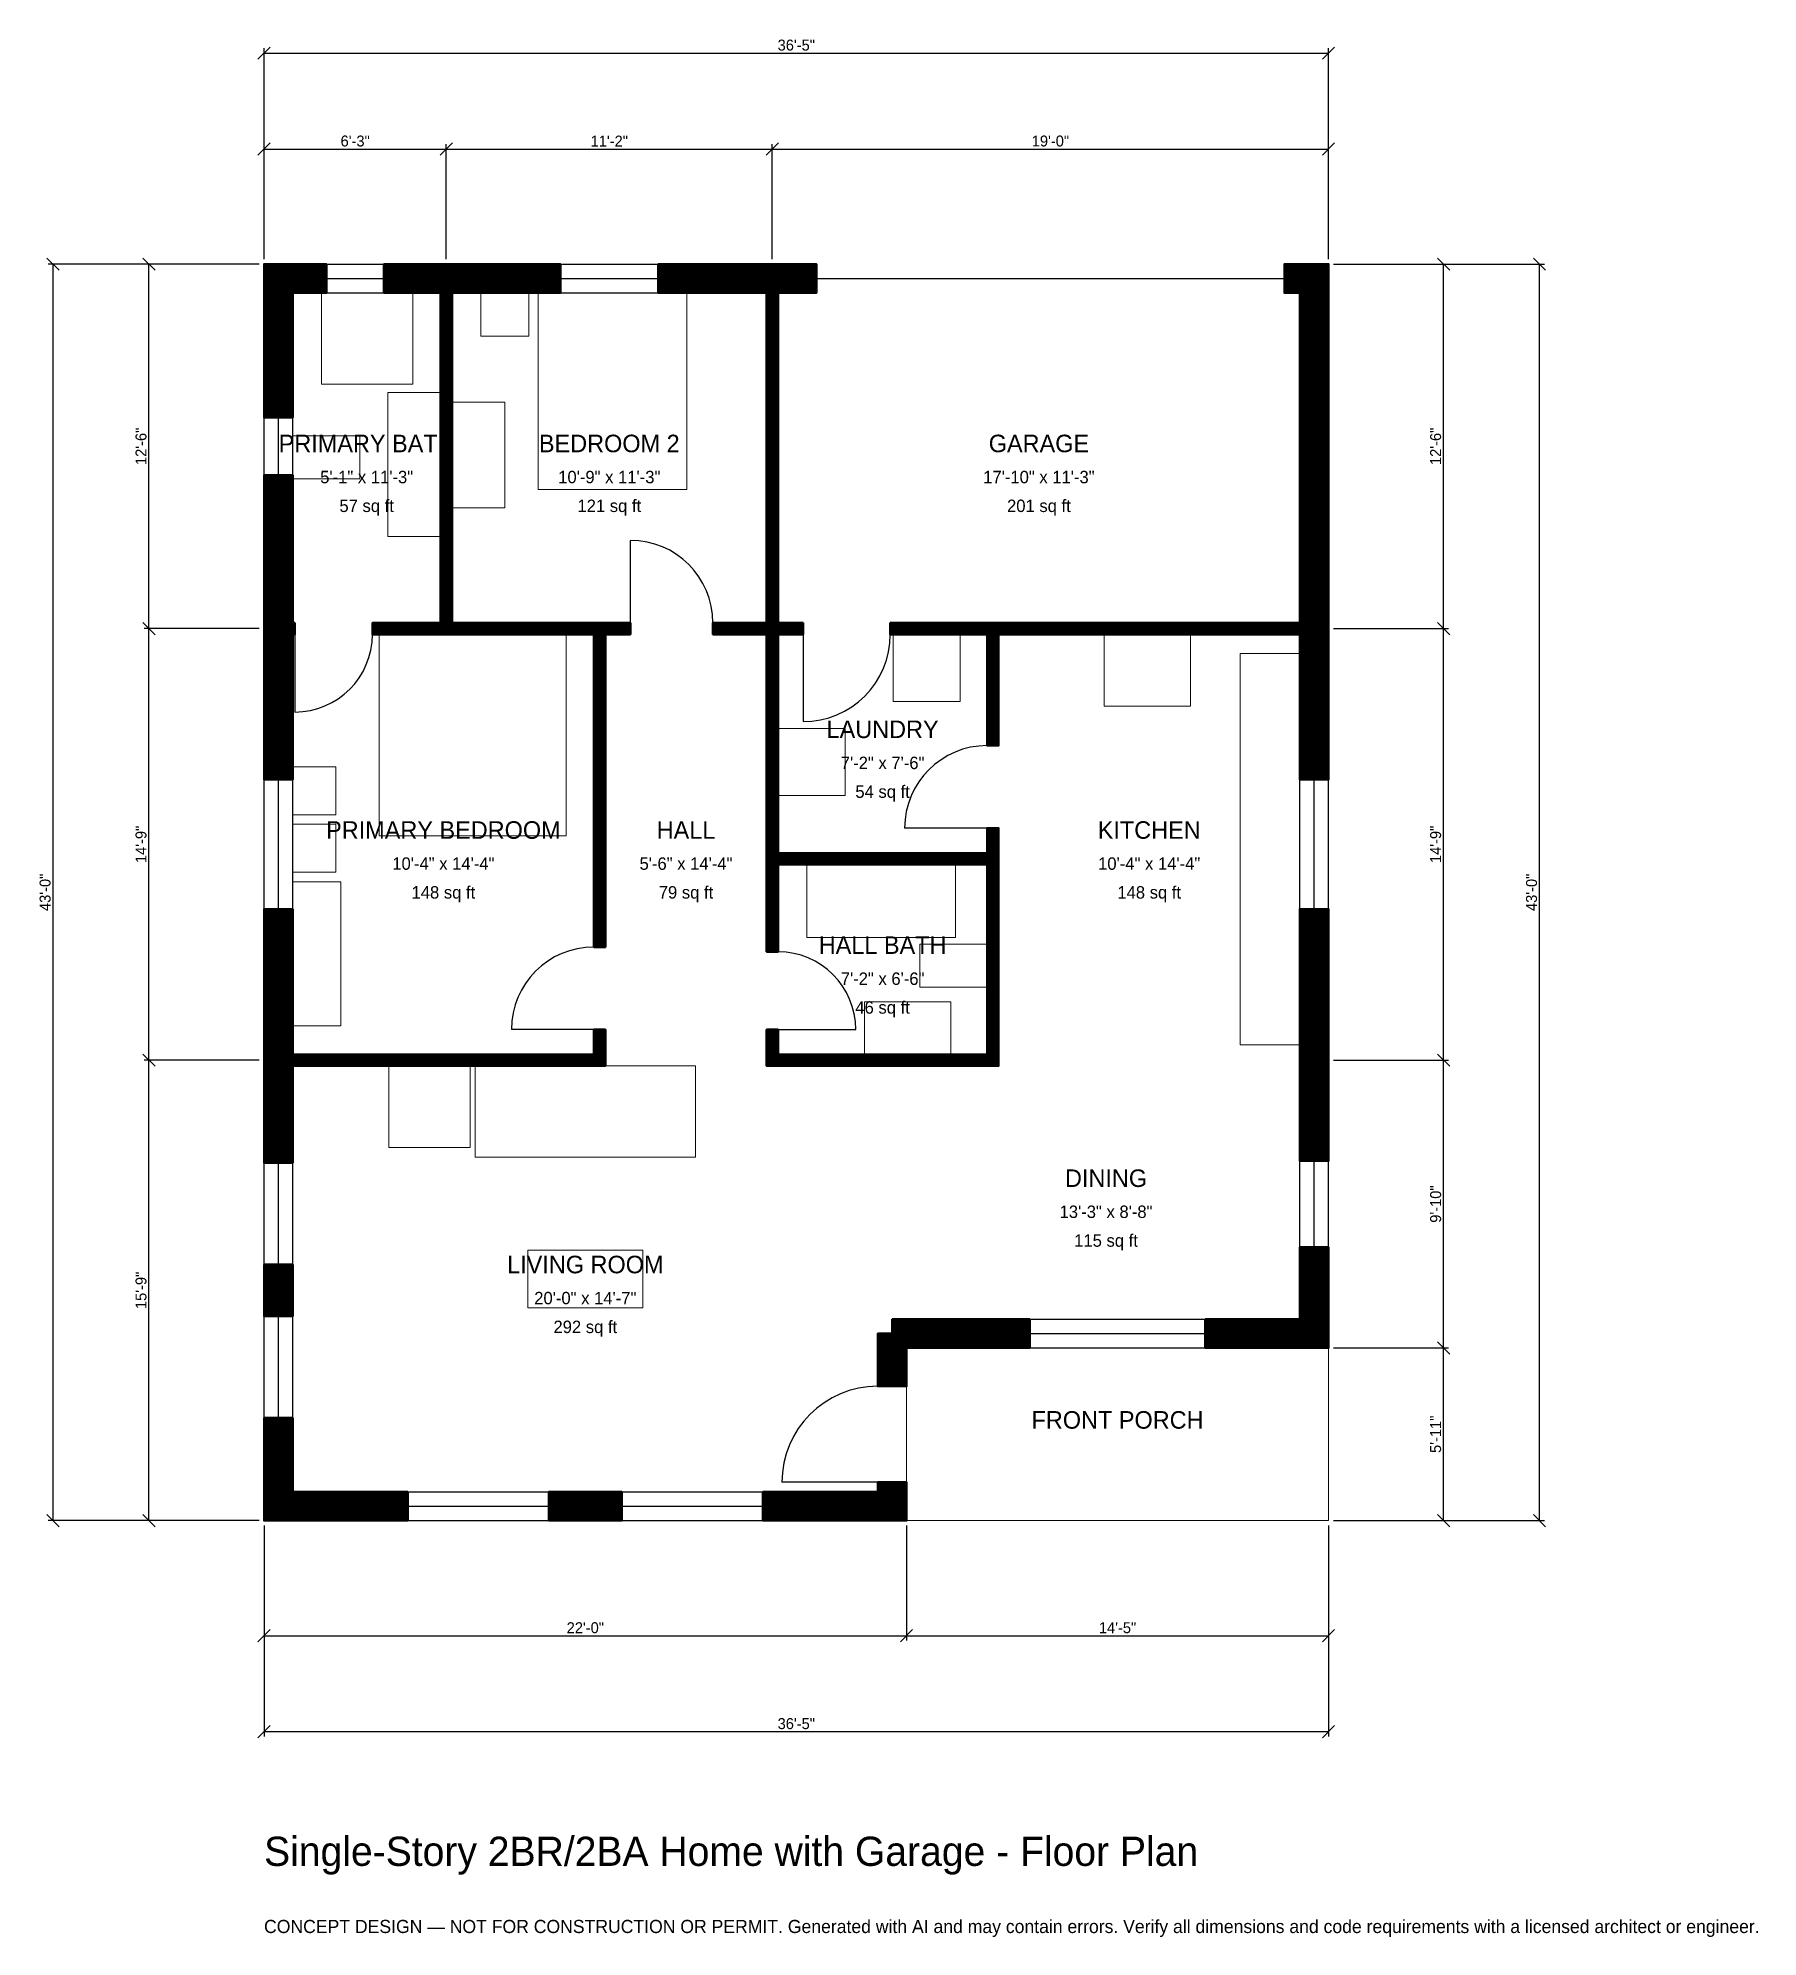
# Model space of a CAD drawing. Header units: inches. Extents: x -93 to 613, y -171 to 609.
import ezdxf
from ezdxf.enums import TextEntityAlignment as Align

# ---------------------------------------------------------------- set-up
doc = ezdxf.new("R2010")
doc.units = ezdxf.units.IN
doc.header["$MEASUREMENT"] = 0
doc.linetypes.add('DASHED', pattern=[0.6, 0.5, -0.1])
for name, color, linetype, lineweight in [('A-ANNO-DIMS', 1, 'Continuous', 13), ('A-ANNO-TEXT', 7, 'Continuous', 18), ('A-AREA-IDEN', 7, 'Continuous', 18), ('A-DOOR', 2, 'Continuous', 25), ('A-FLOR-FIXT', 9, 'Continuous', 13), ('A-FURN', 9, 'Continuous', 13), ('A-GLAZ', 4, 'Continuous', 25), ('A-SITE-PAVE', 8, 'Continuous', 13), ('A-WALL', 7, 'Continuous', 50), ('A-WALL-PATT', 8, 'Continuous', 13)]:
    doc.layers.add(name, color=color, linetype=linetype, lineweight=lineweight)
doc.dimstyles.new('PLAN', dxfattribs={"dimtxt": 4.5, "dimasz": 3, "dimexe": 2, "dimexo": 2, "dimgap": 1, "dimtad": 1, "dimdec": 0, "dimlunit": 4, "dimtsz": 2.5, "dimcen": 2.5, "dimclrd": 1, "dimclre": 1, "dimazin": 3, "dimtfac": 1, "dimtmove": 0, "dimatfit": 3})

msp = doc.modelspace()

# ---------------------------------------------------------------- hatches: boundary and pattern name
at = {"layer": 'A-WALL-PATT'}
h = msp.add_hatch(dxfattribs=at)
h.set_pattern_fill('ANSI31', color=8, scale=0.8)
h.paths.add_polyline_path([(0, 0), (0, 11.811), (0, 11.811), (0, 42.126), (11.811, 42.126), (11.811, 11.811), (58.9895, 11.811), (58.9895, 0), (11.811, 0), (11.811, 0), (0, 0), (0, 0), (0, 0)])
h.paths.add_polyline_path([(0, 105.1181), (11.811, 105.1181), (11.811, 83.8583), (0, 83.8583), (0, 105.1181)])
h.paths.add_polyline_path([(0, 183.0709), (0, 186.6142), (0, 186.6142), (0, 191.3386), (0, 191.3386), (0, 194.8819), (0, 250.9843), (11.811, 250.9843), (11.811, 194.8819), (11.811, 191.3386), (135.4331, 191.3386), (135.4331, 201.5748), (140.1575, 201.5748), (140.1575, 191.3386), (140.1575, 186.6142), (135.4331, 186.6142), (11.811, 186.6142), (11.811, 183.0709), (11.811, 146.8504), (0, 146.8504), (0, 183.0709)])
h.paths.add_polyline_path([(0, 360.2362), (0, 363.7795), (0, 363.7795), (0, 368.5039), (0, 368.5039), (0, 372.0472), (0, 429.1339), (11.811, 429.1339), (11.811, 372.0472), (11.811, 368.5039), (12.5984, 368.5039), (12.5984, 363.7795), (11.811, 363.7795), (11.811, 360.2362), (11.811, 304.1339), (0, 304.1339), (0, 360.2362)])
h.paths.add_polyline_path([(0, 503.937), (0, 503.937), (0, 515.748), (0, 515.748), (0, 515.7481), (11.811, 515.7481), (11.811, 515.748), (25.5906, 515.748), (25.5906, 503.937), (11.811, 503.937), (11.811, 452.7559), (0, 452.7559), (0, 503.937)])
h.paths.add_polyline_path([(68.8976, 515.748), (72.4409, 515.748), (72.4409, 515.7481), (77.1654, 515.7481), (77.1654, 515.748), (80.7087, 515.748), (121.6535, 515.748), (121.6535, 503.937), (80.7087, 503.937), (77.1654, 503.937), (77.1654, 368.5039), (135.4331, 368.5039), (140.1575, 368.5039), (150.3937, 368.5039), (150.3937, 363.7795), (140.1575, 363.7795), (140.1575, 235.4331), (135.4331, 235.4331), (135.4331, 363.7795), (77.1654, 363.7795), (72.4409, 363.7795), (44.4882, 363.7795), (44.4882, 368.5039), (72.4409, 368.5039), (72.4409, 503.937), (68.8976, 503.937), (49.2126, 503.937), (49.2126, 515.748), (68.8976, 515.748)])
h.paths.add_polyline_path([(202.7559, 515.748), (206.2992, 515.748), (206.2992, 515.7481), (211.0236, 515.7481), (211.0236, 515.748), (214.5669, 515.748), (226.7717, 515.748), (226.7717, 503.937), (214.5669, 503.937), (211.0236, 503.937), (211.0236, 368.5039), (221.2598, 368.5039), (221.2598, 363.7795), (211.0236, 363.7795), (211.0236, 274.0157), (296.8504, 274.0157), (296.8504, 284.252), (301.5748, 284.252), (301.5748, 274.0157), (301.5748, 269.2913), (301.5748, 191.3386), (301.5748, 186.6142), (296.8504, 186.6142), (266.1417, 186.6142), (261.4173, 186.6142), (211.0236, 186.6142), (206.2992, 186.6142), (206.2992, 191.3386), (206.2992, 201.5748), (211.0236, 201.5748), (211.0236, 191.3386), (261.4173, 191.3386), (266.1417, 191.3386), (296.8504, 191.3386), (296.8504, 269.2913), (211.0236, 269.2913), (211.0236, 233.4646), (206.2992, 233.4646), (206.2992, 269.2913), (206.2992, 274.0157), (206.2992, 363.7795), (184.252, 363.7795), (184.252, 368.5039), (206.2992, 368.5039), (206.2992, 503.937), (202.7559, 503.937), (161.811, 503.937), (161.811, 515.748), (202.7559, 515.748)])
h.paths.add_polyline_path([(425.1968, 515.748), (425.1968, 515.7481), (437.0079, 515.7481), (437.0079, 515.748), (437.0079, 515.748), (437.0079, 503.937), (437.0079, 503.937), (437.0079, 372.0472), (437.0079, 368.5039), (437.0079, 368.5039), (437.0079, 363.7795), (437.0079, 363.7795), (437.0079, 360.2362), (437.0079, 304.1339), (425.1968, 304.1339), (425.1968, 360.2362), (425.1968, 363.7795), (301.5748, 363.7795), (301.5748, 318.1102), (296.8504, 318.1102), (296.8504, 363.7795), (257.0866, 363.7795), (257.0866, 368.5039), (296.8504, 368.5039), (301.5748, 368.5039), (425.1968, 368.5039), (425.1968, 372.0472), (425.1968, 503.937), (418.8976, 503.937), (418.8976, 515.748), (425.1968, 515.748)])
h.paths.add_polyline_path([(437.0079, 194.8819), (437.0079, 194.8819), (437.0079, 147.6378), (425.1968, 147.6378), (425.1968, 183.0709), (425.1968, 183.0709), (425.1968, 250.9843), (437.0079, 250.9843), (437.0079, 194.8819)])
h.paths.add_polyline_path([(437.0079, 82.6772), (437.0079, 82.6772), (437.0079, 70.8661), (437.0079, 70.8661), (437.0079, 70.8661), (425.1968, 70.8661), (425.1968, 70.8661), (386.4173, 70.8661), (386.4173, 82.6772), (425.1968, 82.6772), (425.1968, 112.2047), (437.0079, 112.2047), (437.0079, 82.6772)])
h.paths.add_polyline_path([(263.7795, 70.8661), (263.7795, 55.1181), (251.9685, 55.1181), (251.9685, 76.7717), (257.874, 76.7717), (257.874, 82.6772), (314.3701, 82.6772), (314.3701, 70.8661), (263.7795, 70.8661)])
h.paths.add_polyline_path([(263.7795, 11.811), (263.7796, 11.811), (263.7796, 0), (263.7795, 0), (263.7795, 0), (251.9685, 0), (251.9685, 0), (204.79, 0), (204.79, 11.811), (251.9685, 11.811), (251.9685, 15.748), (263.7795, 15.748), (263.7795, 11.811)])
h.paths.add_polyline_path([(116.8635, 0), (116.8635, 11.811), (146.916, 11.811), (146.916, 0), (116.8635, 0)])

# ---------------------------------------------------------------- linework, layer by layer
at = {"layer": 'A-DOOR', "linetype": 'DASHED'}
msp.add_line((226.7717, 509.8425), (418.8976, 509.8425), dxfattribs=at)
at = {"layer": 'A-DOOR'}
for p, q in [((150.3937, 368.5039), (150.3937, 402.3622)), ((12.5984, 363.7795), (12.5984, 331.8898)), ((221.2598, 363.7795), (221.2598, 327.9528)), ((296.8504, 284.252), (262.9921, 284.252)), ((135.4331, 201.5748), (101.5748, 201.5748)), ((211.0236, 201.5748), (242.9134, 201.5748)), ((251.9685, 15.748), (212.5984, 15.748))]:
    msp.add_line(p, q, dxfattribs=at)
for centre, radius, start, end in [((150.3937, 368.5039), 33.8583, 0, 90), ((12.5984, 363.7795), 31.8898, 270, 360), ((221.2598, 363.7795), 35.8268, 270, 360), ((296.8504, 284.252), 33.8583, 90, 180), ((135.4331, 201.5748), 33.8583, 90, 180), ((211.0236, 201.5748), 31.8898, 0, 90), ((251.9685, 15.748), 39.3701, 90, 180)]:
    msp.add_arc(centre, radius, start, end, dxfattribs=at)
at = {"layer": 'A-FLOR-FIXT'}
for points in [[(23.622, 466.5354), (61.0236, 466.5354), (61.0236, 503.937), (23.622, 503.937)], [(50.7874, 403.937), (72.4409, 403.937), (72.4409, 462.9921), (50.7874, 462.9921)], [(11.811, 427.5591), (39.3701, 427.5591), (39.3701, 445.2756), (11.811, 445.2756)], [(400.7874, 195.2756), (425.1968, 195.2756), (425.1968, 355.9055), (400.7874, 355.9055)], [(222.8346, 239.3701), (283.8583, 239.3701), (283.8583, 269.2913), (222.8346, 269.2913)], [(269.2913, 218.8976), (296.8504, 218.8976), (296.8504, 236.6142), (269.2913, 236.6142)], [(246.4567, 191.3386), (281.8898, 191.3386), (281.8898, 212.9921), (246.4567, 212.9921)]]:
    msp.add_lwpolyline(points, close=True, dxfattribs=at)
at = {"layer": 'A-FURN'}
for points in [[(88.9764, 486.2205), (108.6614, 486.2205), (108.6614, 503.937), (88.9764, 503.937)], [(112.5984, 423.2283), (173.622, 423.2283), (173.622, 503.937), (112.5984, 503.937)], [(77.1654, 415.748), (98.8189, 415.748), (98.8189, 459.0551), (77.1654, 459.0551)], [(47.2441, 281.1024), (124.0157, 281.1024), (124.0157, 363.7795), (47.2441, 363.7795)], [(258.2677, 336.2205), (285.8268, 336.2205), (285.8268, 363.7795), (258.2677, 363.7795)], [(344.8819, 334.252), (380.315, 334.252), (380.315, 363.7795), (344.8819, 363.7795)], [(211.0236, 297.6378), (238.5827, 297.6378), (238.5827, 325.1969), (211.0236, 325.1969)], [(11.811, 289.7638), (29.5276, 289.7638), (29.5276, 309.4488), (11.811, 309.4488)], [(11.811, 266.1417), (29.5276, 266.1417), (29.5276, 285.8268), (11.811, 285.8268)], [(11.811, 203.1496), (31.4961, 203.1496), (31.4961, 262.2047), (11.811, 262.2047)], [(51.1811, 153.1496), (84.6457, 153.1496), (84.6457, 186.6142), (51.1811, 186.6142)], [(86.6142, 149.2126), (177.1654, 149.2126), (177.1654, 186.6142), (86.6142, 186.6142)], [(108.2677, 87.4016), (155.5118, 87.4016), (155.5118, 111.0236), (108.2677, 111.0236)]]:
    msp.add_lwpolyline(points, close=True, dxfattribs=at)
at = {"layer": 'A-GLAZ'}
for p, q in [((25.5906, 515.748), (49.2126, 515.748)), ((121.6535, 515.748), (161.811, 515.748)), ((25.5906, 509.8425), (49.2126, 509.8425)), ((121.6535, 509.8425), (161.811, 509.8425)), ((25.5906, 503.937), (49.2126, 503.937)), ((121.6535, 503.937), (161.811, 503.937)), ((0, 429.1339), (0, 452.7559)), ((5.9055, 429.1339), (5.9055, 452.7559)), ((11.811, 429.1339), (11.811, 452.7559)), ((0, 250.9843), (0, 304.1339)), ((5.9055, 250.9843), (5.9055, 304.1339)), ((11.811, 250.9843), (11.811, 304.1339)), ((425.1968, 250.9843), (425.1968, 304.1339)), ((431.1024, 250.9843), (431.1024, 304.1339)), ((437.0079, 250.9843), (437.0079, 304.1339)), ((0, 105.1181), (0, 146.8504)), ((5.9055, 105.1181), (5.9055, 146.8504)), ((11.811, 105.1181), (11.811, 146.8504)), ((425.1968, 112.2047), (425.1968, 147.6378)), ((431.1024, 112.2047), (431.1024, 147.6378)), ((437.0079, 112.2047), (437.0079, 147.6378)), ((0, 42.126), (0, 83.8583)), ((5.9055, 42.126), (5.9055, 83.8583)), ((11.811, 42.126), (11.811, 83.8583)), ((314.3701, 82.6772), (386.4173, 82.6772)), ((314.3701, 76.7717), (386.4173, 76.7717)), ((314.3701, 70.8661), (386.4173, 70.8661)), ((58.9895, 11.811), (116.8635, 11.811)), ((146.916, 11.811), (204.79, 11.811)), ((58.9895, 5.9055), (116.8635, 5.9055)), ((58.9895, 0), (116.8635, 0)), ((146.916, 5.9055), (204.79, 5.9055)), ((146.916, 0), (204.79, 0))]:
    msp.add_line(p, q, dxfattribs=at)
at = {"layer": 'A-SITE-PAVE', "linetype": 'DASHED'}
msp.add_lwpolyline([(263.7795, 0), (437.0079, 0), (437.0079, 70.8661), (263.7795, 70.8661)], close=True, dxfattribs=at)
at = {"layer": 'A-WALL'}
for points in [[(0, 503.937), (0, 503.937), (0, 515.748), (0, 515.748), (0, 515.7481), (11.811, 515.7481), (11.811, 515.748), (25.5906, 515.748), (25.5906, 503.937), (11.811, 503.937), (11.811, 452.7559), (0, 452.7559), (0, 503.937)], [(68.8976, 515.748), (72.4409, 515.748), (72.4409, 515.7481), (77.1654, 515.7481), (77.1654, 515.748), (80.7087, 515.748), (121.6535, 515.748), (121.6535, 503.937), (80.7087, 503.937), (77.1654, 503.937), (77.1654, 368.5039), (135.4331, 368.5039), (140.1575, 368.5039), (150.3937, 368.5039), (150.3937, 363.7795), (140.1575, 363.7795), (140.1575, 235.4331), (135.4331, 235.4331), (135.4331, 363.7795), (77.1654, 363.7795), (72.4409, 363.7795), (44.4882, 363.7795), (44.4882, 368.5039), (72.4409, 368.5039), (72.4409, 503.937), (68.8976, 503.937), (49.2126, 503.937), (49.2126, 515.748), (68.8976, 515.748)], [(202.7559, 515.748), (206.2992, 515.748), (206.2992, 515.7481), (211.0236, 515.7481), (211.0236, 515.748), (214.5669, 515.748), (226.7717, 515.748), (226.7717, 503.937), (214.5669, 503.937), (211.0236, 503.937), (211.0236, 368.5039), (221.2598, 368.5039), (221.2598, 363.7795), (211.0236, 363.7795), (211.0236, 274.0157), (296.8504, 274.0157), (296.8504, 284.252), (301.5748, 284.252), (301.5748, 274.0157), (301.5748, 269.2913), (301.5748, 191.3386), (301.5748, 186.6142), (296.8504, 186.6142), (266.1417, 186.6142), (261.4173, 186.6142), (211.0236, 186.6142), (206.2992, 186.6142), (206.2992, 191.3386), (206.2992, 201.5748), (211.0236, 201.5748), (211.0236, 191.3386), (261.4173, 191.3386), (266.1417, 191.3386), (296.8504, 191.3386), (296.8504, 269.2913), (211.0236, 269.2913), (211.0236, 233.4646), (206.2992, 233.4646), (206.2992, 269.2913), (206.2992, 274.0157), (206.2992, 363.7795), (184.252, 363.7795), (184.252, 368.5039), (206.2992, 368.5039), (206.2992, 503.937), (202.7559, 503.937), (161.811, 503.937), (161.811, 515.748), (202.7559, 515.748)], [(425.1968, 515.748), (425.1968, 515.7481), (437.0079, 515.7481), (437.0079, 515.748), (437.0079, 515.748), (437.0079, 503.937), (437.0079, 503.937), (437.0079, 372.0472), (437.0079, 368.5039), (437.0079, 368.5039), (437.0079, 363.7795), (437.0079, 363.7795), (437.0079, 360.2362), (437.0079, 304.1339), (425.1968, 304.1339), (425.1968, 360.2362), (425.1968, 363.7795), (301.5748, 363.7795), (301.5748, 318.1102), (296.8504, 318.1102), (296.8504, 363.7795), (257.0866, 363.7795), (257.0866, 368.5039), (296.8504, 368.5039), (301.5748, 368.5039), (425.1968, 368.5039), (425.1968, 372.0472), (425.1968, 503.937), (418.8976, 503.937), (418.8976, 515.748), (425.1968, 515.748)], [(0, 360.2362), (0, 363.7795), (0, 363.7795), (0, 368.5039), (0, 368.5039), (0, 372.0472), (0, 429.1339), (11.811, 429.1339), (11.811, 372.0472), (11.811, 368.5039), (12.5984, 368.5039), (12.5984, 363.7795), (11.811, 363.7795), (11.811, 360.2362), (11.811, 304.1339), (0, 304.1339), (0, 360.2362)], [(0, 183.0709), (0, 186.6142), (0, 186.6142), (0, 191.3386), (0, 191.3386), (0, 194.8819), (0, 250.9843), (11.811, 250.9843), (11.811, 194.8819), (11.811, 191.3386), (135.4331, 191.3386), (135.4331, 201.5748), (140.1575, 201.5748), (140.1575, 191.3386), (140.1575, 186.6142), (135.4331, 186.6142), (11.811, 186.6142), (11.811, 183.0709), (11.811, 146.8504), (0, 146.8504), (0, 183.0709)], [(437.0079, 194.8819), (437.0079, 194.8819), (437.0079, 147.6378), (425.1968, 147.6378), (425.1968, 183.0709), (425.1968, 183.0709), (425.1968, 250.9843), (437.0079, 250.9843), (437.0079, 194.8819)], [(437.0079, 82.6772), (437.0079, 82.6772), (437.0079, 70.8661), (437.0079, 70.8661), (437.0079, 70.8661), (425.1968, 70.8661), (425.1968, 70.8661), (386.4173, 70.8661), (386.4173, 82.6772), (425.1968, 82.6772), (425.1968, 112.2047), (437.0079, 112.2047), (437.0079, 82.6772)], [(0, 105.1181), (11.811, 105.1181), (11.811, 83.8583), (0, 83.8583), (0, 105.1181)], [(263.7795, 70.8661), (263.7795, 55.1181), (251.9685, 55.1181), (251.9685, 76.7717), (257.874, 76.7717), (257.874, 82.6772), (314.3701, 82.6772), (314.3701, 70.8661), (263.7795, 70.8661)], [(0, 0), (0, 11.811), (0, 11.811), (0, 42.126), (11.811, 42.126), (11.811, 11.811), (58.9895, 11.811), (58.9895, 0), (11.811, 0), (11.811, 0), (0, 0), (0, 0), (0, 0)], [(263.7795, 11.811), (263.7796, 11.811), (263.7796, 0), (263.7795, 0), (263.7795, 0), (251.9685, 0), (251.9685, 0), (204.79, 0), (204.79, 11.811), (251.9685, 11.811), (251.9685, 15.748), (263.7795, 15.748), (263.7795, 11.811)], [(116.8635, 0), (116.8635, 11.811), (146.916, 11.811), (146.916, 0), (116.8635, 0)]]:
    msp.add_lwpolyline(points, close=True, dxfattribs=at)

# ---------------------------------------------------------------- texts
at = {"layer": 'A-ANNO-TEXT'}
for s, height, p in [('Single-Story 2BR/2BA Home with Garage - Floor Plan', 12, (0, -141.7323)), ('CONCEPT DESIGN — NOT FOR CONSTRUCTION OR PERMIT. Generated with AI and may contain errors. Verify all dimensions and code requirements with a licensed architect or engineer.', 5.4, (0, -169.2913))]:
    msp.add_text(s, height=height, dxfattribs=at).set_placement(p)
at = {"layer": 'A-AREA-IDEN'}
for s, height, p in [('PRIMARY BATH', 7.2, (42.126, 442.126)), ('BEDROOM 2', 7.2, (141.7323, 442.126)), ('GARAGE', 7.2, (318.1102, 442.126)), ('5\'-1" x 11\'-3"', 5.1, (42.126, 428.3465)), ('10\'-9" x 11\'-3"', 5.1, (141.7323, 428.3465)), ('17\'-10" x 11\'-3"', 5.1, (318.1102, 428.3465)), ('57 sq ft', 5.1, (42.126, 416.5354)), ('121 sq ft', 5.1, (141.7323, 416.5354)), ('201 sq ft', 5.1, (318.1102, 416.5354)), ('LAUNDRY', 7.2, (253.937, 324.8031)), ('7\'-2" x 7\'-6"', 5.1, (253.937, 311.0236)), ('54 sq ft', 5.1, (253.937, 299.2126)), ('PRIMARY BEDROOM', 7.2, (73.622, 283.4646)), ('HALL', 7.2, (173.2283, 283.4646)), ('KITCHEN', 7.2, (363.3858, 283.4646)), ('10\'-4" x 14\'-4"', 5.1, (73.622, 269.685)), ('5\'-6" x 14\'-4"', 5.1, (173.2283, 269.685)), ('10\'-4" x 14\'-4"', 5.1, (363.3858, 269.685)), ('148 sq ft', 5.1, (73.622, 257.874)), ('79 sq ft', 5.1, (173.2283, 257.874)), ('148 sq ft', 5.1, (363.3858, 257.874)), ('HALL BATH', 7.2, (253.937, 236.2205)), ('7\'-2" x 6\'-6"', 5.1, (253.937, 222.4409)), ('46 sq ft', 5.1, (253.937, 210.6299)), ('DINING', 7.2, (345.6693, 140.5512)), ('13\'-3" x 8\'-8"', 5.1, (345.6693, 126.7717)), ('115 sq ft', 5.1, (345.6693, 114.9606)), ('LIVING ROOM', 7.2, (131.8898, 105.1181)), ('20\'-0" x 14\'-7"', 5.1, (131.8898, 91.3386)), ('292 sq ft', 5.1, (131.8898, 79.5276)), ('FRONT PORCH', 7.2, (350.3937, 41.3386))]:
    msp.add_text(s, height=height, dxfattribs=at).set_placement(p, align=Align.MIDDLE_CENTER)

# ---------------------------------------------------------------- dimensions: what is measured, and where the dimension line sits
at = {"layer": 'A-ANNO-DIMS'}
for base, p1, p2, text in [((0, 602.3622), (0, 515.748), (437.0079, 515.748), '36\'-5"'), ((0, 562.9921), (0, 515.748), (74.8031, 515.748), '6\'-3"'), ((74.8031, 562.9921), (74.8031, 515.748), (208.6614, 515.748), '11\'-2"'), ((208.6614, 562.9921), (208.6614, 515.748), (437.0079, 515.748), '19\'-0"'), ((0, -47.2441), (0, 0), (263.7795, 0), '22\'-0"'), ((0, -86.6142), (0, 0), (437.0079, 0), '36\'-5"'), ((263.7795, -47.2441), (263.7795, 0), (437.0079, 0), '14\'-5"')]:
    msp.add_linear_dim(base=base, p1=p1, p2=p2, text=text, dimstyle='PLAN', dxfattribs=at).render()
for base, p1, p2, text in [((-86.6142, 0), (0, 0), (0, 515.748), '43\'-0"'), ((-47.2441, 366.1417), (0, 366.1417), (0, 515.748), '12\'-6"'), ((484.252, 366.1417), (437.0079, 366.1417), (437.0079, 515.748), '12\'-6"'), ((523.622, 0), (437.0079, 0), (437.0079, 515.748), '43\'-0"'), ((-47.2441, 188.9764), (0, 188.9764), (0, 366.1417), '14\'-9"'), ((484.252, 188.9764), (437.0079, 188.9764), (437.0079, 366.1417), '14\'-9"'), ((-47.2441, 0), (0, 0), (0, 188.9764), '15\'-9"'), ((484.252, 70.8661), (437.0079, 70.8661), (437.0079, 188.9764), '9\'-10"'), ((484.252, 0), (437.0079, 0), (437.0079, 70.8661), '5\'-11"')]:
    msp.add_linear_dim(base=base, p1=p1, p2=p2, angle=90, text=text, dimstyle='PLAN', dxfattribs=at).render()

doc.saveas('drawing.dxf')
